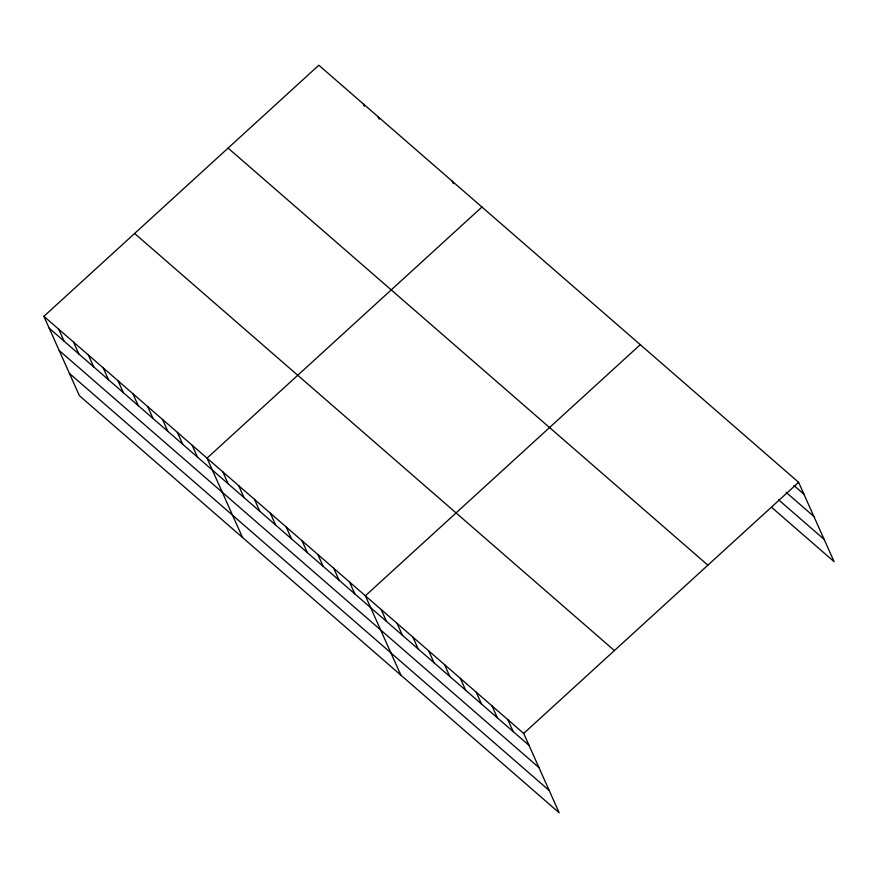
<?xml version="1.0" encoding="UTF-8"?>
<svg xmlns="http://www.w3.org/2000/svg" width="878" height="878" viewBox="0 0 878 878"><rect width="100%" height="100%" fill="white"/><g stroke="black" fill="none" stroke-linecap="round" stroke-linejoin="round"><path stroke-width="1.32" d="M43.9 316.332L523.683 733.426L559.176 812.776L79.393 395.682L43.9 316.332L318.824 65.224L798.607 482.318L834.1 561.668L771.762 507.473M481.945 207.032L207.021 458.151L242.526 537.501M640.281 344.67L365.358 595.789L400.851 675.138M523.683 733.426L798.607 482.318M794.03 485.611L803.93 494.215M786.172 492.382L813.884 516.473M778.621 499.834L824.146 539.399M228.093 148.086L707.877 565.18M134.619 233.471L614.402 650.565M49.223 328.229L529.006 745.323M59.177 350.487L538.96 767.581M69.439 373.424L549.222 790.518M452.291 181.252L453.355 183.623M378.144 116.785L379.208 119.167M363.305 103.9L364.37 106.271M507.846 719.664L513.169 731.561M492.02 705.901L497.343 717.798M476.183 692.138L481.506 704.035M460.357 678.376L465.669 690.273M444.52 664.613L449.843 676.51M428.683 650.839L434.006 662.736M412.858 637.077L418.18 648.974M397.021 623.314L402.344 635.211M381.184 609.551L386.507 621.448M349.521 582.026L354.844 593.923M333.695 568.264L339.007 580.16M317.858 554.501L323.181 566.387M302.021 540.727L307.344 552.624M286.195 526.965L291.507 538.862M270.358 513.202L275.681 525.099M254.521 499.439L259.844 511.336M238.695 485.677L244.018 497.574M222.858 471.914L228.181 483.811M192.194 445.256L197.517 457.153M177.367 432.36L182.69 444.257M162.54 419.475L167.863 431.372M147.713 406.58L153.024 418.477M132.874 393.684L138.197 405.581M118.047 380.8L123.37 392.696M103.22 367.904L108.543 379.801M88.393 355.008L93.716 366.905M73.554 342.124L78.877 354.021M58.727 329.228L64.05 341.125"/></g></svg>
